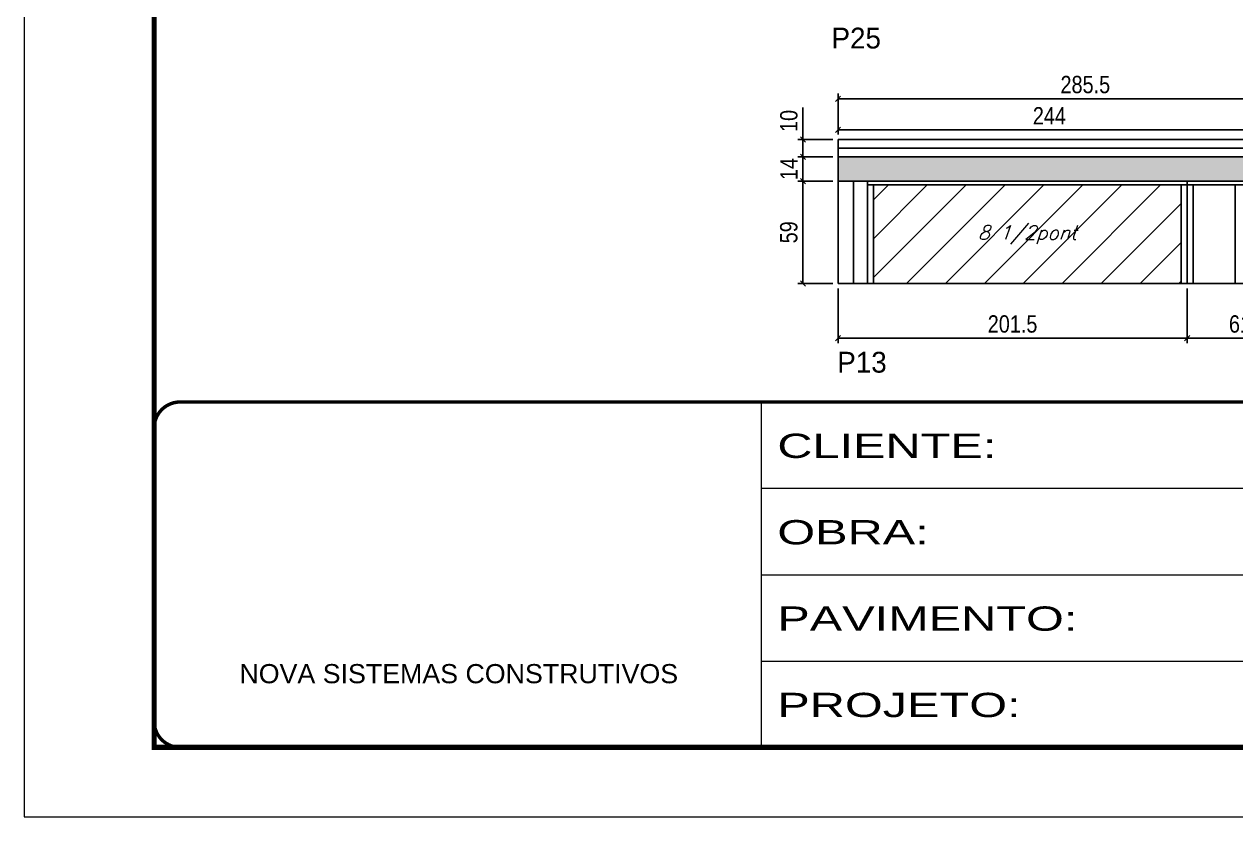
# Model space of a CAD drawing. Extents: x 13154 to 22413, y 1253 to 30260.
# Drawn here: x 16338 to 17037, y 21928 to 22385 of the extents above; entities that cross this region are included whole.
import ezdxf

# ---------------------------------------------------------------- set-up
doc = ezdxf.new("R2010")
doc.units = 0
doc.linetypes.add('CONTINUO', pattern=[0])
doc.linetypes.add('DASHED', pattern=[0.75, 0.5, -0.25])
for name, color, linetype in [('5', 5, 'Continuous'), ('COTA', 241, 'Continuous'), ('Painéis', 200, 'Continuous'), ('SARR_2.2x10', 60, 'Continuous'), ('SARR_2.2x7', 40, 'Continuous'), ('SARR_3.5x7', 81, 'Continuous'), ('texto', 7, 'Continuous')]:
    doc.layers.add(name, color=color, linetype=linetype)
for name, color, linetype, lineweight in [('Folhas', 255, 'Continuous', 9), ('Hachura', 251, 'Continuous', 9), ('SARRAFO DE PRESSAO', 251, 'DASHED', 9)]:
    doc.layers.add(name, color=color, linetype=linetype, lineweight=lineweight)
doc.styles.add('ARIAL', font='arial.ttf')
doc.styles.add('COTA TECNICA', font='techl___.ttf', dxfattribs={"height": 10})
doc.styles.add('Romans', font='romans.shx')
doc.styles.add('ROMAS860', font='ROMAS860.SHX')
doc.styles.add('Tecnologia', font='')
doc.styles.get('Tecnologia').set_extended_font_data('Forgotten Futurist')
doc.dimstyles.new('PAINEL', dxfattribs={"dimtxt": 10, "dimasz": 3, "dimexe": 3, "dimexo": 3, "dimgap": 3, "dimtad": 1, "dimdec": 1, "dimzin": 12, "dimdsep": 46, "dimtxsty": 'COTA TECNICA', "dimblk1": 'OBLIQUE', "dimblk2": 'OBLIQUE', "dimsah": 1, "dimcen": 0.9, "dimclrd": 4, "dimclre": 4, "dimclrt": 240, "dimadec": 1, "dimazin": 3, "dimtfac": 1, "dimtdec": 1, "dimtmove": 0, "dimatfit": 3, "dimfxl": 1, "dimtolj": 1, "dimtzin": 12, "dimarcsym": 0})

# ---------------------------------------------------------------- blocks, each defined once
blk = doc.blocks.new('9999999999')
at = {"color": 30, "linetype": 'CONTINUO'}
for p, q in [((98564.56, 34230.21), (98564.56, 34429.45)), ((98564.56, 34379.64), (99583.98, 34379.64)), ((98564.56, 34329.83), (99487.98, 34329.83)), ((98564.56, 34280.02), (99487.98, 34280.02))]:
    blk.add_line(p, q, dxfattribs=at)
at = {"color": 30, "linetype": 'CONTINUO', "const_width": 2}
blk.add_lwpolyline([(99583.98, 34230.21), (99583.98, 34414.45, 0.414214), (99568.98, 34429.45), (98228.98, 34429.45, 0.414214), (98213.98, 34414.45), (98213.98, 34245.21, 0.414214), (98228.98, 34230.21), (99583.98, 34230.21)], format="xyb", dxfattribs=at)
at = {"layer": 'Folhas'}
blk.add_lwpolyline([(98138.98, 34190.21), (99623.98, 34190.21), (99623.98, 35240.21), (98138.98, 35240.21)], close=True, dxfattribs=at)
at = {"layer": 'Folhas', "color": 30, "const_width": 3}
blk.add_lwpolyline([(98213.98, 34230.21), (99583.98, 34230.21), (99583.98, 35200.21), (98213.98, 35200.21)], close=True, dxfattribs=at)
at = {"color": 7, "linetype": 'Continuous', "ltscale": 5, "style": 'ARIAL'}
blk.add_text('NOVA SISTEMAS CONSTRUTIVOS', height=11.0592, dxfattribs=at).set_placement((98263.19, 34267.21))
at = {"layer": 'Folhas', "color": 7, "style": 'Tecnologia', "width": 1.5}
for s, p in [('CLIENTE:', (98573.65, 34397.17)), ('OBRA:', (98573.65, 34347.31)), ('PAVIMENTO:', (98573.65, 34297.5)), ('PROJETO:', (98573.65, 34247.69))]:
    blk.add_text(s, height=14, dxfattribs=at).set_placement(p)
blk = doc.blocks.new('_Oblique')
at = {"color": 0, "linetype": 'ByBlock', "lineweight": -2}
blk.add_line((-0.5, -0.5), (0.5, 0.5), dxfattribs=at)
blk = doc.blocks.new('*D988')
at = {"layer": 'COTA', "color": 4, "linetype": 'ByBlock', "lineweight": -2, "transparency": 16777216}
for p, q in [((16807.58, 22232.34), (16807.58, 22200.8)), ((17009.08, 22232.34), (17009.08, 22200.8)), ((17009.08, 22203.8), (16807.58, 22203.8))]:
    blk.add_line(p, q, dxfattribs=at)
at = {"layer": 'Defpoints', "color": 0, "linetype": 'ByBlock', "transparency": 16777216}
for p in [(16807.58, 22235.34), (17009.08, 22235.34), (16807.58, 22203.8)]:
    blk.add_point(p, dxfattribs=at)
at = {"layer": 'COTA', "color": 4, "linetype": 'ByBlock', "lineweight": -2, "transparency": 16777216, "xscale": 3, "yscale": 3, "zscale": 3, "rotation": 180}
blk.add_blockref('_Oblique', (16807.58, 22203.8), dxfattribs=at)
at = {"layer": 'COTA', "color": 4, "linetype": 'ByBlock', "lineweight": -2, "transparency": 16777216, "xscale": 3, "yscale": 3, "zscale": 3}
blk.add_blockref('_Oblique', (17009.08, 22203.8), dxfattribs=at)
at = {"layer": 'COTA', "color": 240, "linetype": 'ByBlock', "transparency": 16777216, "insert": (16908.33, 22211.91), "char_height": 10, "attachment_point": 5, "style": 'COTA TECNICA'}
blk.add_mtext('\\A1;201.5', dxfattribs=at)
blk = doc.blocks.new('*D992')
at = {"layer": 'COTA', "color": 4, "lineweight": -2, "transparency": 16777216}
for p, q in [((17009.08, 22232.34), (17009.08, 22200.8)), ((17070.08, 22232.34), (17070.08, 22200.8)), ((17070.08, 22203.8), (17009.08, 22203.8))]:
    blk.add_line(p, q, dxfattribs=at)
at = {"layer": 'Defpoints', "color": 0, "transparency": 16777216}
for p in [(17009.08, 22235.34), (17070.08, 22235.34), (17009.08, 22203.8)]:
    blk.add_point(p, dxfattribs=at)
at = {"layer": 'COTA', "color": 4, "lineweight": -2, "transparency": 16777216, "xscale": 3, "yscale": 3, "zscale": 3, "rotation": 180}
blk.add_blockref('_Oblique', (17009.08, 22203.8), dxfattribs=at)
at = {"layer": 'COTA', "color": 4, "lineweight": -2, "transparency": 16777216, "xscale": 3, "yscale": 3, "zscale": 3}
blk.add_blockref('_Oblique', (17070.08, 22203.8), dxfattribs=at)
at = {"layer": 'COTA', "color": 240, "transparency": 16777216, "insert": (17039.58, 22211.9), "char_height": 10, "attachment_point": 5, "style": 'COTA TECNICA'}
blk.add_mtext('\\A1;61', dxfattribs=at)
blk = doc.blocks.new('*D993')
at = {"layer": 'COTA', "color": 4, "lineweight": -2, "transparency": 16777216}
for p, q in [((16807.58, 22321.34), (16807.58, 22344.88)), ((17093.08, 22321.34), (17093.08, 22344.88)), ((16807.58, 22341.88), (17093.08, 22341.88))]:
    blk.add_line(p, q, dxfattribs=at)
at = {"layer": 'Defpoints', "color": 0, "transparency": 16777216}
for p in [(17093.08, 22341.88), (16807.58, 22318.34), (17093.08, 22318.34)]:
    blk.add_point(p, dxfattribs=at)
at = {"layer": 'COTA', "color": 4, "lineweight": -2, "transparency": 16777216, "xscale": 3, "yscale": 3, "zscale": 3, "rotation": 180}
blk.add_blockref('_Oblique', (16807.58, 22341.88), dxfattribs=at)
at = {"layer": 'COTA', "color": 4, "lineweight": -2, "transparency": 16777216, "xscale": 3, "yscale": 3, "zscale": 3}
blk.add_blockref('_Oblique', (17093.08, 22341.88), dxfattribs=at)
at = {"layer": 'COTA', "color": 240, "transparency": 16777216, "insert": (16950.33, 22350.01), "char_height": 10, "attachment_point": 5, "style": 'COTA TECNICA'}
blk.add_mtext('\\A1;285.5', dxfattribs=at)
blk = doc.blocks.new('*D985')
at = {"layer": 'COTA', "color": 4, "lineweight": -2, "transparency": 16777216}
for p, q in [((16807.58, 22321.34), (16807.58, 22326.98)), ((17051.58, 22323.98), (16807.58, 22323.98)), ((17051.58, 22321.34), (17051.58, 22326.98))]:
    blk.add_line(p, q, dxfattribs=at)
at = {"layer": 'Defpoints', "color": 0, "transparency": 16777216}
for p in [(16807.58, 22323.98), (16807.58, 22318.34), (17051.58, 22318.34)]:
    blk.add_point(p, dxfattribs=at)
at = {"layer": 'COTA', "color": 4, "lineweight": -2, "transparency": 16777216, "xscale": 3, "yscale": 3, "zscale": 3, "rotation": 180}
blk.add_blockref('_Oblique', (16807.58, 22323.98), dxfattribs=at)
at = {"layer": 'COTA', "color": 4, "lineweight": -2, "transparency": 16777216, "xscale": 3, "yscale": 3, "zscale": 3}
blk.add_blockref('_Oblique', (17051.58, 22323.98), dxfattribs=at)
at = {"layer": 'COTA', "color": 240, "transparency": 16777216, "insert": (16929.58, 22332.05), "char_height": 10, "attachment_point": 5, "style": 'COTA TECNICA'}
blk.add_mtext('\\A1;244', dxfattribs=at)
blk = doc.blocks.new('*D994')
at = {"layer": 'COTA', "color": 4, "lineweight": -2, "transparency": 16777216}
for p, q in [((16804.58, 22294.34), (16784.35, 22294.34)), ((16787.35, 22294.34), (16787.35, 22235.34)), ((16804.58, 22235.34), (16784.35, 22235.34))]:
    blk.add_line(p, q, dxfattribs=at)
at = {"layer": 'Defpoints', "color": 0, "transparency": 16777216}
for p in [(16807.58, 22294.34), (16787.35, 22235.34), (16807.58, 22235.34)]:
    blk.add_point(p, dxfattribs=at)
at = {"layer": 'COTA', "color": 4, "lineweight": -2, "transparency": 16777216, "xscale": 3, "yscale": 3, "zscale": 3}
for p, rotation in [((16787.35, 22294.34), 90), ((16787.35, 22235.34), 270)]:
    blk.add_blockref('_Oblique', p, dxfattribs=dict(at, rotation=rotation))
at = {"layer": 'COTA', "color": 240, "transparency": 16777216, "insert": (16779.21, 22264.84), "char_height": 10, "attachment_point": 5, "rotation": 90, "style": 'COTA TECNICA'}
blk.add_mtext('\\A1;59', dxfattribs=at)
blk = doc.blocks.new('*D995')
at = {"layer": 'COTA', "color": 4, "lineweight": -2, "transparency": 16777216}
for p, q in [((16804.58, 22308.34), (16784.35, 22308.34)), ((16787.35, 22294.34), (16787.35, 22308.34)), ((16804.58, 22294.34), (16784.35, 22294.34))]:
    blk.add_line(p, q, dxfattribs=at)
at = {"layer": 'Defpoints', "color": 0, "transparency": 16777216}
for p in [(16787.35, 22308.34), (16807.58, 22308.34), (16807.58, 22294.34)]:
    blk.add_point(p, dxfattribs=at)
at = {"layer": 'COTA', "color": 4, "lineweight": -2, "transparency": 16777216, "xscale": 3, "yscale": 3, "zscale": 3}
for p, rotation in [((16787.35, 22308.34), 90), ((16787.35, 22294.34), 270)]:
    blk.add_blockref('_Oblique', p, dxfattribs=dict(at, rotation=rotation))
at = {"layer": 'COTA', "color": 240, "transparency": 16777216, "insert": (16779.28, 22301.34), "char_height": 10, "attachment_point": 5, "rotation": 90, "style": 'COTA TECNICA'}
blk.add_mtext('\\A1;14', dxfattribs=at)
blk = doc.blocks.new('*D996')
at = {"layer": 'COTA', "color": 4, "lineweight": -2, "transparency": 16777216}
for p, q in [((16787.35, 22318.34), (16787.35, 22336.77)), ((16804.58, 22318.34), (16784.35, 22318.34)), ((16787.35, 22308.34), (16787.35, 22318.34)), ((16804.58, 22308.34), (16784.35, 22308.34))]:
    blk.add_line(p, q, dxfattribs=at)
at = {"layer": 'Defpoints', "color": 0, "transparency": 16777216}
for p in [(16787.35, 22318.34), (16807.58, 22318.34), (16807.58, 22308.34)]:
    blk.add_point(p, dxfattribs=at)
at = {"layer": 'COTA', "color": 4, "lineweight": -2, "transparency": 16777216, "xscale": 3, "yscale": 3, "zscale": 3}
for p, rotation in [((16787.35, 22318.34), 90), ((16787.35, 22308.34), 270)]:
    blk.add_blockref('_Oblique', p, dxfattribs=dict(at, rotation=rotation))
at = {"layer": 'COTA', "color": 240, "transparency": 16777216, "insert": (16779.25, 22329.06), "char_height": 10, "attachment_point": 5, "rotation": 90, "style": 'COTA TECNICA'}
blk.add_mtext('\\A1;10', dxfattribs=at)

msp = doc.modelspace()

# ---------------------------------------------------------------- hatches: boundary and pattern name
at = {"layer": 'COTA'}
h = msp.add_hatch(dxfattribs=at)
h.set_pattern_fill('AR-CONC', color=256, scale=0.03)
h.paths.add_polyline_path([(17070.08, 22265.34), (17097.08, 22265.34), (17097.08, 22294.34), (17436.08, 22294.34), (17436.08, 22308.34), (17093.08, 22308.34), (16807.58, 22308.34), (16807.58, 22294.34), (17070.08, 22294.34)])
at = {"layer": 'Hachura', "linetype": 'ByBlock'}
h = msp.add_hatch(dxfattribs=at)
h.set_pattern_fill('ANSI31', color=256, scale=5)
h.paths.add_polyline_path([(17417.58, 22235.34), (17417.58, 22292.14), (17195.58, 22292.14), (17195.58, 22235.34)])
h.paths.add_polyline_path([(17188.58, 22235.34), (17188.58, 22292.14), (17100.58, 22292.14), (17100.58, 22235.34)])
h.paths.add_polyline_path([(17005.58, 22292.14), (16828.08, 22292.14), (16828.08, 22235.34), (17005.58, 22235.34)])

# ---------------------------------------------------------------- linework, layer by layer
at = {"layer": 'COTA'}
msp.add_line((16807.58, 22294.34), (16807.58, 22308.34), dxfattribs=at)
at = {"layer": 'Painéis', "linetype": 'Continuous'}
for p, q in [((17093.08, 22318.34), (16807.58, 22318.34)), ((16807.58, 22308.34), (16807.58, 22318.34)), ((16807.58, 22308.34), (17093.08, 22308.34)), ((17070.08, 22294.34), (16807.58, 22294.34)), ((16807.58, 22235.34), (16807.58, 22294.34)), ((17009.08, 22235.34), (17009.08, 22294.34)), ((16807.58, 22235.34), (17436.08, 22235.34))]:
    msp.add_line(p, q, dxfattribs=at)
at = {"layer": 'SARR_2.2x10', "linetype": 'Continuous'}
msp.add_line((17093.08, 22313.34), (16807.58, 22313.34), dxfattribs=at)
at = {"layer": 'SARR_2.2x7', "linetype": 'Continuous'}
for p, q in [((16816.58, 22294.34), (16816.58, 22235.34)), ((17009.08, 22292.14), (16824.58, 22292.14)), ((17070.08, 22292.14), (17009.08, 22292.14))]:
    msp.add_line(p, q, dxfattribs=at)
at = {"layer": 'SARR_3.5x7'}
for p, q in [((16824.58, 22294.34), (16824.58, 22235.34)), ((16828.08, 22292.14), (16828.08, 22235.34)), ((17005.58, 22292.14), (17005.58, 22235.34)), ((17012.58, 22292.14), (17012.58, 22235.34)), ((17036.76, 22292.14), (17036.76, 22235.34))]:
    msp.add_line(p, q, dxfattribs=at)

# ---------------------------------------------------------------- block references
at = {"layer": 'SARRAFO DE PRESSAO', "color": 6, "linetype": 'ByBlock'}
msp.add_blockref('9999999999', (-81801.1, -12262.48), dxfattribs=at)

# ---------------------------------------------------------------- texts
at = {"layer": '5', "linetype": 'Continuous', "style": 'ROMAS860'}
for s, rotation, p in [('P25', 359.99996, (16803.83, 22370.86)), ('P13', 0.00004, (16807.14, 22183.9))]:
    msp.add_text(s, height=12, rotation=rotation, dxfattribs=at).set_placement(p)
at = {"layer": 'texto', "color": 2, "insert": (16916.83, 22263.34), "char_height": 8, "attachment_point": 5, "style": 'Romans'}
msp.add_mtext('{\\Q19;\\C256;8 1/2pont}', dxfattribs=at)

# ---------------------------------------------------------------- dimensions: what is measured, and where the dimension line sits
at = {"layer": 'COTA'}
for base, p1, p2, angle, picture, middle in [((17093.08, 22341.88), (16807.58, 22318.34), (17093.08, 22318.34), 180, '*D993', (16950.33, 22350.01)), ((16787.35, 22318.34), (16807.58, 22308.34), (16807.58, 22318.34), 90, '*D996', (16779.25, 22329.06)), ((16787.35, 22235.34), (16807.58, 22294.34), (16807.58, 22235.34), 90, '*D994', (16779.21, 22264.84)), ((17009.08, 22203.8), (17070.08, 22235.34), (17009.08, 22235.34), 180, '*D992', (17039.58, 22211.9))]:
    dim = msp.add_linear_dim(base=base, p1=p1, p2=p2, angle=angle, dimstyle='PAINEL', dxfattribs=at)
    dim.commit()
    dim.dimension.update_dxf_attribs({"geometry": picture, "text_midpoint": middle})
dim = msp.add_linear_dim(base=(16807.58, 22323.98), p1=(17051.58, 22318.34), p2=(16807.58, 22318.34), angle=180, dimstyle='PAINEL', override={"dimtmove": 1}, dxfattribs=at)
dim.commit()
dim.dimension.update_dxf_attribs({"geometry": '*D985', "text_midpoint": (16929.58, 22332.05)})
dim = msp.add_linear_dim(base=(16787.35, 22308.34), p1=(16807.58, 22294.34), p2=(16807.58, 22308.34), angle=90, dimstyle='PAINEL', dxfattribs=at)
dim.commit()
dim.dimension.update_dxf_attribs({"geometry": '*D995', "text_midpoint": (16787.35, 22301.34), "dimtype": 160})
at = {"layer": 'COTA', "linetype": 'ByBlock'}
dim = msp.add_linear_dim(base=(16807.58, 22203.8), p1=(17009.08, 22235.34), p2=(16807.58, 22235.34), angle=180, dimstyle='PAINEL', dxfattribs=at)
dim.commit()
dim.dimension.update_dxf_attribs({"geometry": '*D988', "text_midpoint": (16908.33, 22211.91)})

doc.saveas('drawing.dxf')
